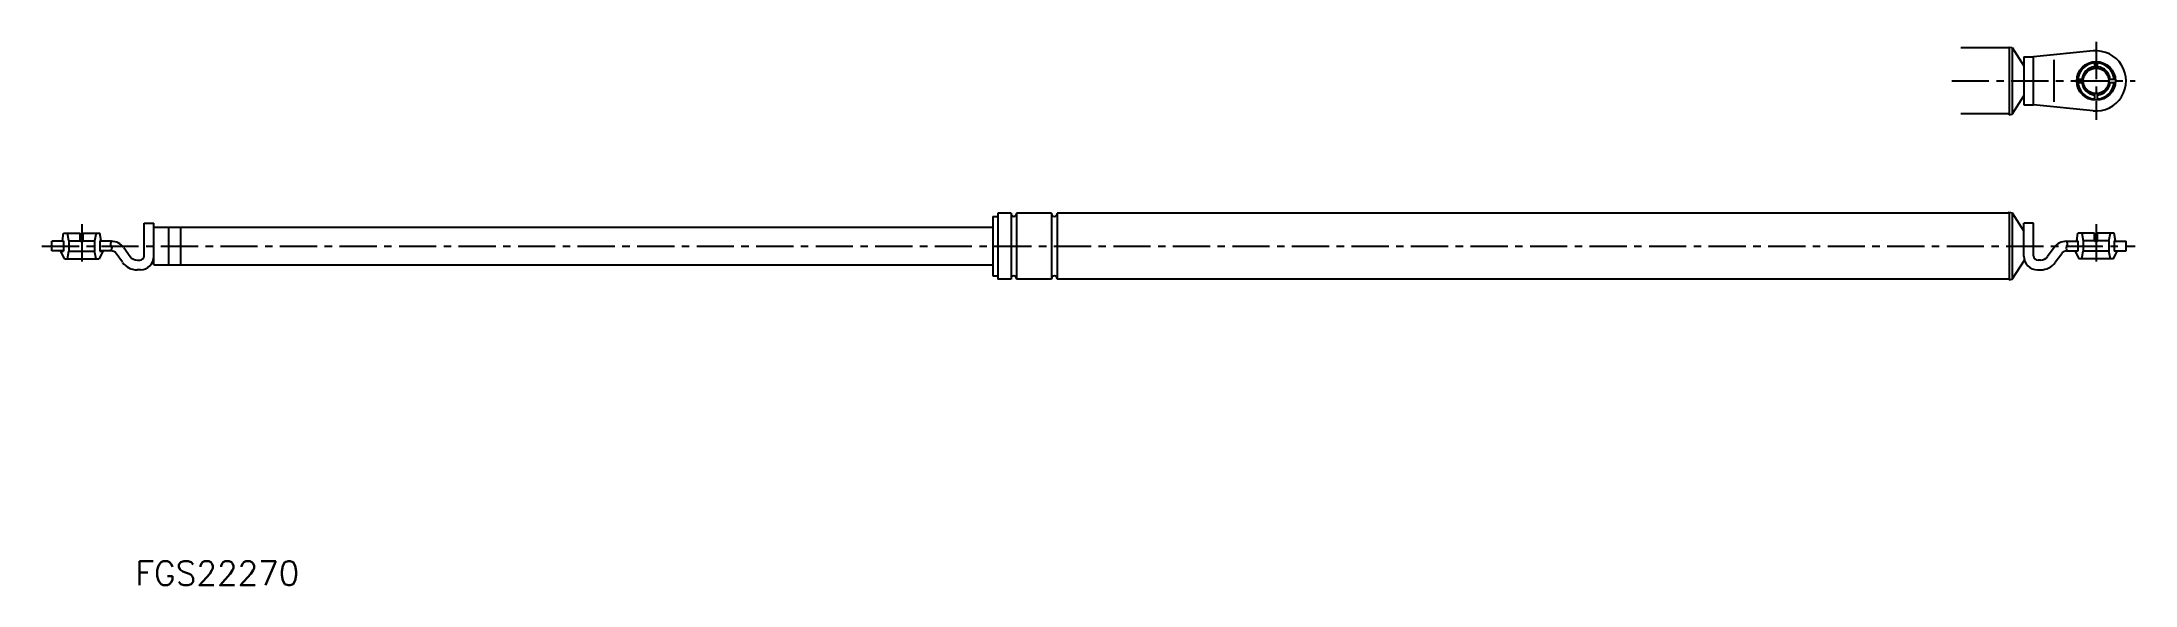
# Model space of a CAD drawing. Extents: x 1483 to 2179, y 1172 to 1353.
import ezdxf

# ---------------------------------------------------------------- set-up
doc = ezdxf.new("R2010")
doc.units = 0
doc.header["$LTSCALE"] = 9.9
doc.linetypes.add('CENTER', pattern=[2, 1.25, -0.25, 0.25, -0.25])
doc.layers.get('0').update_dxf_attribs({"linetype": 'CONTINUOUS'})
doc.layers.add('001', color=7, linetype='CONTINUOUS')
doc.styles.get("Standard").update_dxf_attribs({"font": 'TXT', "bigfont": 'BIGFONT'})

msp = doc.modelspace()

# ---------------------------------------------------------------- linework, layer by layer
at = {"layer": '001', "color": 7, "linetype": 'CONTINUOUS'}
for p, q in [((2137.43, 1350.82), (2137.22, 1350.57)), ((2137.43, 1350.82), (2137.43, 1328.32)), ((2137.43, 1350.82), (2138.43, 1350.65)), ((2137.22, 1350.57), (2121.33, 1350.57)), ((2138.43, 1350.65), (2138.43, 1328.5)), ((2138.43, 1350.65), (2142.33, 1344.53)), ((2142.33, 1347.57), (2142.33, 1331.57)), ((2142.33, 1347.57), (2145.53, 1347.57)), ((2165.35, 1349.53), (2145.53, 1347.57)), ((2145.53, 1331.57), (2145.53, 1347.57)), ((2152.43, 1332.57), (2152.43, 1346.57)), ((2165.83, 1346), (2165.83, 1343.79)), ((2166.83, 1343.79), (2166.83, 1346)), ((2162.11, 1340.07), (2159.9, 1340.07)), ((2159.9, 1339.07), (2162.11, 1339.07)), ((2172.76, 1340.07), (2170.55, 1340.07)), ((2170.55, 1339.07), (2172.76, 1339.07)), ((2138.43, 1328.5), (2142.33, 1334.62)), ((2142.33, 1331.57), (2145.53, 1331.57)), ((2165.35, 1329.62), (2145.53, 1331.57)), ((2165.83, 1335.35), (2165.83, 1333.14)), ((2166.83, 1333.14), (2166.83, 1335.35)), ((2137.22, 1328.57), (2121.33, 1328.57)), ((2137.43, 1328.32), (2137.22, 1328.57)), ((2137.43, 1328.32), (2138.43, 1328.5)), ((1801.03, 1295.57), (1801.03, 1273.57)), ((1805.43, 1295.57), (1801.03, 1295.57)), ((1805.43, 1295.57), (1805.43, 1273.57)), ((1818.93, 1295.57), (1807.23, 1295.57)), ((1807.23, 1295.57), (1807.23, 1273.57)), ((1818.93, 1295.57), (1818.93, 1273.57)), ((1820.73, 1295.57), (1820.73, 1273.57)), ((2137.22, 1295.57), (1820.73, 1295.57)), ((2137.43, 1295.82), (2137.22, 1295.57)), ((2137.43, 1295.82), (2137.43, 1273.32)), ((2137.43, 1295.82), (2138.43, 1295.65)), ((2138.43, 1295.65), (2138.43, 1273.5)), ((2138.43, 1295.65), (2142.33, 1289.53)), ((1489.9, 1286.32), (1490.28, 1288.82)), ((1490.28, 1288.82), (1495.83, 1288.82)), ((1492.08, 1286.32), (1491.58, 1288.82)), ((1495.83, 1286.57), (1495.83, 1288.82)), ((1496.83, 1286.57), (1496.83, 1288.82)), ((1496.83, 1288.82), (1502.38, 1288.82)), ((1501.08, 1288.82), (1500.58, 1286.32)), ((1502.78, 1286.32), (1502.38, 1288.82)), ((1517.13, 1281.37), (1517.13, 1292.17)), ((1517.13, 1292.17), (1520.33, 1292.17)), ((1520.33, 1278.32), (1520.33, 1292.17)), ((1520.33, 1290.82), (1799.33, 1290.82)), ((1525.33, 1278.32), (1525.33, 1290.82)), ((1529.33, 1278.32), (1529.33, 1290.82)), ((1799.33, 1294.47), (1799.33, 1274.67)), ((1799.33, 1294.47), (1801.03, 1294.47)), ((2142.33, 1281.07), (2142.33, 1292.17)), ((2145.53, 1292.17), (2142.33, 1292.17)), ((2145.53, 1281.27), (2145.53, 1292.17)), ((2159.88, 1286.32), (2160.28, 1288.82)), ((2165.83, 1288.82), (2160.28, 1288.82)), ((2161.58, 1288.82), (2162.08, 1286.32)), ((2165.83, 1286.57), (2165.83, 1288.82)), ((2166.83, 1286.57), (2166.83, 1288.82)), ((2172.38, 1288.82), (2166.83, 1288.82)), ((2170.58, 1286.32), (2171.08, 1288.82)), ((2172.75, 1286.32), (2172.38, 1288.82)), ((1490.28, 1286.17), (1486.33, 1286.17)), ((1486.33, 1282.97), (1486.33, 1286.17)), ((1490.28, 1282.97), (1486.33, 1282.97)), ((1490.58, 1280.32), (1489.33, 1282.82)), ((1489.33, 1282.82), (1490.28, 1282.82)), ((1489.9, 1286.32), (1490.28, 1286.32)), ((1490.28, 1286.32), (1490.28, 1282.82)), ((1491.58, 1280.32), (1492.08, 1282.82)), ((1492.08, 1286.32), (1495.89, 1286.32)), ((1492.08, 1286.32), (1492.08, 1282.82)), ((1492.08, 1282.82), (1500.58, 1282.82)), ((1496.76, 1286.32), (1500.58, 1286.32)), ((1500.58, 1286.32), (1500.58, 1282.82)), ((1501.08, 1280.32), (1500.58, 1282.82)), ((1503.33, 1282.82), (1502.08, 1280.32)), ((1502.38, 1286.32), (1502.78, 1286.32)), ((1502.38, 1286.32), (1502.38, 1282.82)), ((1506.21, 1286.17), (1502.38, 1286.17)), ((1506.11, 1282.97), (1502.38, 1282.97)), ((1502.38, 1282.82), (1503.33, 1282.82)), ((1509.89, 1279.16), (1507.73, 1282.15)), ((1510.27, 1284.1), (1512.43, 1281.12)), ((2152.39, 1284.1), (2150.23, 1281.12)), ((2152.76, 1279.16), (2154.92, 1282.15)), ((2156.44, 1286.17), (2160.28, 1286.17)), ((2156.54, 1282.97), (2160.28, 1282.97)), ((2159.33, 1282.82), (2160.58, 1280.32)), ((2160.28, 1282.82), (2159.33, 1282.82)), ((2160.28, 1286.32), (2159.88, 1286.32)), ((2160.28, 1286.32), (2160.28, 1282.82)), ((2161.58, 1280.32), (2162.08, 1282.82)), ((2165.89, 1286.32), (2162.08, 1286.32)), ((2162.08, 1286.32), (2162.08, 1282.82)), ((2170.58, 1282.82), (2162.08, 1282.82)), ((2170.58, 1286.32), (2166.76, 1286.32)), ((2170.58, 1286.32), (2170.58, 1282.82)), ((2171.08, 1280.32), (2170.58, 1282.82)), ((2172.08, 1280.32), (2173.33, 1282.82)), ((2172.75, 1286.32), (2172.38, 1286.32)), ((2172.38, 1286.32), (2172.38, 1282.82)), ((2172.38, 1286.17), (2176.33, 1286.17)), ((2172.38, 1282.97), (2176.33, 1282.97)), ((2173.33, 1282.82), (2172.38, 1282.82)), ((2176.33, 1282.97), (2176.33, 1286.17)), ((1490.58, 1280.32), (1502.08, 1280.32)), ((1515.83, 1276.67), (1514.76, 1276.67)), ((1514.86, 1279.87), (1515.63, 1279.87)), ((1520.33, 1278.32), (1799.33, 1278.32)), ((1799.33, 1274.67), (1801.03, 1274.67)), ((2138.43, 1273.5), (2142.51, 1279.91)), ((2146.83, 1276.67), (2147.9, 1276.67)), ((2147.8, 1279.87), (2147.03, 1279.87)), ((2172.08, 1280.32), (2160.58, 1280.32)), ((1805.43, 1273.57), (1801.03, 1273.57)), ((1818.93, 1273.57), (1807.23, 1273.57)), ((2137.22, 1273.57), (1820.73, 1273.57)), ((2137.43, 1273.32), (2137.22, 1273.57)), ((2137.43, 1273.32), (2138.43, 1273.5))]:
    msp.add_line(p, q, dxfattribs=at)
at = {"layer": '001', "color": 1, "linetype": 'CENTER'}
for p, q in [((2166.33, 1352.57), (2166.33, 1326.57)), ((2118.33, 1339.57), (2179.33, 1339.57)), ((1496.33, 1291.82), (1496.33, 1277.32)), ((2166.33, 1291.82), (2166.33, 1277.32)), ((1483.06, 1284.57), (2179.33, 1284.57))]:
    msp.add_line(p, q, dxfattribs=at)
at = {"layer": '001', "color": 7, "linetype": 'CONTINUOUS'}
for points in [[(1506.21, 1286.17), (1505.94, 1285.57), (1505.89, 1284.96), (1506.13, 1284.41), (1506.31, 1283.86), (1506.16, 1283.41), (1505.83, 1282.97)], [(2156.44, 1286.17), (2156.71, 1285.57), (2156.76, 1284.96), (2156.53, 1284.41), (2156.35, 1283.86), (2156.49, 1283.41), (2156.82, 1282.97)]]:
    msp.add_lwpolyline(points, dxfattribs=at)
for radius in [6.45, 4.25]:
    msp.add_circle((2166.33, 1339.57), radius, dxfattribs=at)
for centre, radius, start, end in [((2166.33, 1339.57), 6.05, 94.74059, 175.2594), ((2166.33, 1339.57), 4.75, 96.04233, 173.95767), ((2166.33, 1339.57), 10, 264.37567, 95.62433), ((2166.33, 1339.57), 6.05, 4.7406, 85.25941), ((2166.33, 1339.57), 4.75, 6.04233, 83.95767), ((2166.33, 1339.57), 6.05, 184.7406, 265.25941), ((2166.33, 1339.57), 4.75, 186.04233, 263.95767), ((2166.33, 1339.57), 6.05, 274.74059, 355.2594), ((2166.33, 1339.57), 4.75, 276.04233, 353.95767), ((1806.33, 1295.37), 0.9, 180, 0), ((1819.83, 1295.37), 0.9, 180, 0), ((1496.33, 1286.57), 0.5, 180, 0), ((1506.11, 1280.97), 2, 35.88352, 90), ((1506.21, 1281.17), 5, 35.88352, 90), ((1515.63, 1281.37), 1.5, 270, 0), ((1515.83, 1281.17), 4.5, 270, 0), ((2146.83, 1281.17), 4.5, 180, 270), ((2147.03, 1281.37), 1.5, 180, 270), ((2156.44, 1281.17), 5, 90, 144.11648), ((2156.54, 1280.97), 2, 90, 144.11648), ((2166.33, 1286.57), 0.5, 180, 0), ((1514.76, 1282.67), 6, 215.88352, 270), ((1514.86, 1282.87), 3, 215.88352, 270), ((1806.33, 1273.77), 0.9, 0, 180), ((1819.83, 1273.77), 0.9, 0, 180), ((2147.8, 1282.87), 3, 270, 324.11648), ((2147.9, 1282.67), 6, 270, 324.11648)]:
    msp.add_arc(centre, radius, start, end, dxfattribs=at)

# ---------------------------------------------------------------- texts
at = {"color": 7, "linetype": 'CONTINUOUS'}
msp.add_text('FGS22270', height=8, dxfattribs=at).set_placement((1514.2, 1171.67))

doc.saveas('drawing.dxf')
